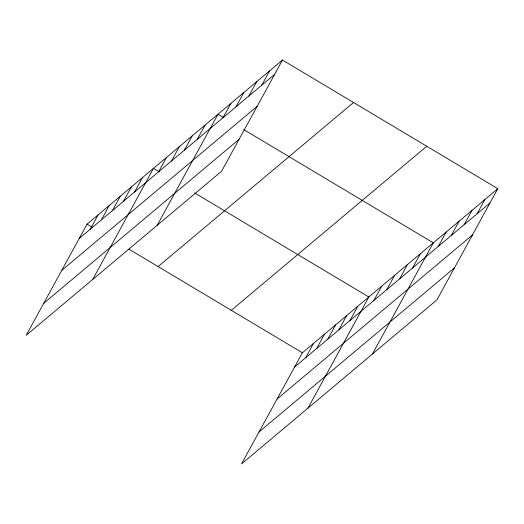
<?xml version="1.0" encoding="UTF-8"?>
<svg xmlns="http://www.w3.org/2000/svg" width="524" height="524" viewBox="0 0 524 524"><rect width="100%" height="100%" fill="white"/><g stroke="black" fill="none" stroke-linecap="round" stroke-linejoin="round"><path stroke-width="0.79" d="M282.482 60.064L87.056 224.148L26.2 335.308L221.619 171.224L282.482 60.064L497.8 188.692L436.944 299.852L241.518 463.936L302.381 352.776L497.8 188.692M90.292 229.165L98.132 214.853M101.368 219.87L109.202 205.552M112.444 210.569L120.278 196.258M123.513 201.275L131.354 186.957M134.589 191.974L142.423 177.662M92.643 279.521L153.499 168.361L159.073 171.689M158.562 171.846L166.396 157.534M171.459 161.019L179.293 146.7M184.356 150.185L192.197 135.873M197.253 139.358L205.094 125.046M157.135 225.372L217.991 114.212L223.565 117.54M223.054 117.697L230.888 103.385M235.951 106.87L243.784 92.552M248.848 96.036L256.681 81.724M261.745 85.209L269.578 70.897M305.616 357.794L313.45 343.482M316.686 348.493L324.526 334.181M327.762 339.198L335.602 324.887M338.838 329.897L346.672 315.586M349.908 320.603L357.748 306.285M307.961 408.144L368.824 296.99L194.601 192.917M373.881 300.475L381.721 286.156M386.778 289.641L394.618 275.329M399.681 278.814L407.515 264.502M412.578 267.987L420.412 253.668M372.453 353.995L433.309 242.841L243.765 129.611M438.372 246.326L446.206 232.014M451.269 235.499L459.109 221.18M464.166 224.665L472.006 210.353M477.063 213.838L484.903 199.52M79.222 238.466L274.642 74.382M61.721 270.423L257.146 106.339M43.695 303.35L239.121 139.266M158.11 266.598L353.536 102.514M231.32 310.332L426.746 146.248M294.54 367.095L489.966 203.004M277.045 399.052L472.465 234.962M259.02 431.979L454.439 267.888M87.056 224.148L92.63 227.482M128.852 249.116L302.381 352.776"/></g></svg>
